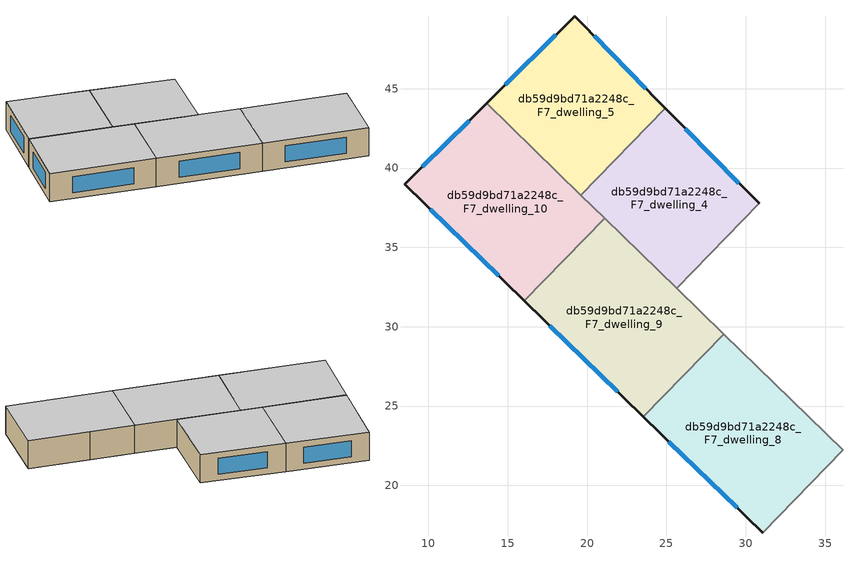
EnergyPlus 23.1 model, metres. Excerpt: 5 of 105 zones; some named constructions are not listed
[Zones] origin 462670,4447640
db59d9bd71a2248c_F7_dwelling_10
 floor to db59d9bd71a2248c_F6_dwelling_10 (EU_floor_Construction): 21.11,36.83 16.04,31.63 8.49,38.97 13.67,44.09 z21
 wall outside (EU_wall_Construction): 13.67,44.09 8.49,38.97 16.04,31.63 z21:24
 wall to db59d9bd71a2248c_F7_dwelling_9 (EU_wall_Construction): 16.04,31.63 21.11,36.83 z21:24
 wall to db59d9bd71a2248c_F7_dwelling_5 (EU_wall_Construction): 19.61,38.3 13.67,44.09 z21:24
 wall to db59d9bd71a2248c_F7_dwelling_4 (EU_wall_Construction): 21.11,36.84 19.61,38.3 z21:24
 window (EU_Window_Construction): 10.11,37.4 14.43,33.2 / 12.56,42.99 9.6,40.07 z21.64:23.36
 ceiling to db59d9bd71a2248c_F8_dwelling_10 (EU_floor_Construction): 16.04,31.63 21.11,36.83 13.67,44.09 8.49,38.97 z24
db59d9bd71a2248c_F7_dwelling_4
 floor to db59d9bd71a2248c_F6_dwelling_4 (EU_floor_Construction): 24.93,43.76 30.83,37.77 25.63,32.43 19.61,38.3 z21
 wall outside (EU_wall_Construction): 30.83,37.77 24.93,43.76 z21:24
 wall to db59d9bd71a2248c_F7_dwelling_3 (EU_wall_Construction): 25.63,32.43 30.83,37.77 z21:24
 wall to db59d9bd71a2248c_F7_dwelling_5 (EU_wall_Construction): 24.93,43.76 19.61,38.3 z21:24
 wall to db59d9bd71a2248c_F7_dwelling_9 (EU_wall_Construction): 21.11,36.84 25.63,32.43 z21:24
 window (EU_Window_Construction): 29.57,39.05 26.19,42.48 z21.64:23.36
 ceiling to db59d9bd71a2248c_F8_dwelling_4 (EU_floor_Construction): 25.63,32.43 30.83,37.77 24.93,43.76 19.61,38.3 z24
db59d9bd71a2248c_F7_dwelling_5
 floor to db59d9bd71a2248c_F6_dwelling_5 (EU_floor_Construction): 19.21,49.57 24.93,43.76 19.61,38.3 13.67,44.09 z21
 wall outside (EU_wall_Construction): 24.93,43.76 19.21,49.57 13.67,44.09 z21:24
 window (EU_Window_Construction): 18.02,48.39 14.85,45.26 / 23.71,45.01 20.44,48.32 z21.64:23.36
 ceiling to db59d9bd71a2248c_F8_dwelling_5 (EU_floor_Construction): 19.61,38.3 24.93,43.76 19.21,49.57 13.67,44.09 z24
db59d9bd71a2248c_F7_dwelling_8
 floor to db59d9bd71a2248c_F6_dwelling_8 (EU_floor_Construction): 36.13,22.21 31.07,17.02 23.55,24.33 28.62,29.53 z21
 wall outside (EU_wall_Construction): 23.55,24.33 31.07,17.02 z21:24
 wall to db59d9bd71a2248c_F7_dwelling_7 (EU_wall_Construction): 31.07,17.02 36.13,22.21 z21:24
 wall to db59d9bd71a2248c_F7_dwelling_9 (EU_wall_Construction): 28.62,29.53 23.55,24.33 z21:24
 wall to db59d9bd71a2248c_F7_dwelling_2 (EU_wall_Construction): 36.13,22.21 31.8,26.42 z21:24
 wall to db59d9bd71a2248c_F7_dwelling_3 (EU_wall_Construction): 31.8,26.42 28.62,29.53 z21:24
 window (EU_Window_Construction): 25.16,22.76 29.46,18.58 z21.64:23.36
 ceiling to db59d9bd71a2248c_F8_dwelling_8 (EU_floor_Construction): 31.07,17.02 36.13,22.21 28.62,29.53 23.55,24.33 z24
db59d9bd71a2248c_F7_dwelling_9
 floor to db59d9bd71a2248c_F6_dwelling_9 (EU_floor_Construction): 28.62,29.53 23.55,24.33 16.04,31.63 21.11,36.83 z21
 wall outside (EU_wall_Construction): 16.04,31.63 23.55,24.33 z21:24
 wall to db59d9bd71a2248c_F7_dwelling_3 (EU_wall_Construction): 28.62,29.53 25.63,32.43 z21:24
 window (EU_Window_Construction): 17.65,30.07 21.94,25.89 z21.64:23.36
 ceiling to db59d9bd71a2248c_F8_dwelling_9 (EU_floor_Construction): 23.55,24.33 28.62,29.53 21.11,36.83 16.04,31.63 z24
[SCHEDULE:FILE] Column Number=1; Rows to Skip at Top=0; Number of Hours of Data=8760; Column Separator=Comma; Interpolate to Timestep=No; Minutes per Item=60; Adjust Schedule for Daylight Savings=Yes
Name | File
EU_Step8_GainSchedule_db59d9bd71a2248c_F7_dwelling_5_f000 | ../../schedules/db59d9bd71a2248c/db59d9bd71a2248c_F7_dwelling_5_f000_gain.csv
EU_Step8_GainSchedule_db59d9bd71a2248c_F7_dwelling_6_f000 | ../../schedules/db59d9bd71a2248c/db59d9bd71a2248c_F7_dwelling_6_f000_gain.csv
EU_Step8_GainSchedule_db59d9bd71a2248c_F7_dwelling_7_f000 | ../../schedules/db59d9bd71a2248c/db59d9bd71a2248c_F7_dwelling_7_f000_gain.csv
EU_Step8_GainSchedule_db59d9bd71a2248c_F7_dwelling_8_f000 | ../../schedules/db59d9bd71a2248c/db59d9bd71a2248c_F7_dwelling_8_f000_gain.csv
EU_Step8_GainSchedule_db59d9bd71a2248c_F7_dwelling_9_f000 | ../../schedules/db59d9bd71a2248c/db59d9bd71a2248c_F7_dwelling_9_f000_gain.csv
EU_Step8_GainSchedule_db59d9bd71a2248c_F7_dwelling_10_f000 | ../../schedules/db59d9bd71a2248c/db59d9bd71a2248c_F7_dwelling_10_f000_gain.csv
EU_Step8_GainSchedule_db59d9bd71a2248c_F8_dwelling_0_f000 | ../../schedules/db59d9bd71a2248c/db59d9bd71a2248c_F8_dwelling_0_f000_gain.csv
EU_Step8_GainSchedule_db59d9bd71a2248c_F8_dwelling_1_f000 | ../../schedules/db59d9bd71a2248c/db59d9bd71a2248c_F8_dwelling_1_f000_gain.csv
EU_Step8_GainSchedule_db59d9bd71a2248c_F8_dwelling_2_f000 | ../../schedules/db59d9bd71a2248c/db59d9bd71a2248c_F8_dwelling_2_f000_gain.csv
EU_Step8_GainSchedule_db59d9bd71a2248c_F8_dwelling_3_f000 | ../../schedules/db59d9bd71a2248c/db59d9bd71a2248c_F8_dwelling_3_f000_gain.csv
EU_Step8_GainSchedule_db59d9bd71a2248c_F8_dwelling_4_f000 | ../../schedules/db59d9bd71a2248c/db59d9bd71a2248c_F8_dwelling_4_f000_gain.csv
EU_Step8_GainSchedule_db59d9bd71a2248c_F8_dwelling_5_f000 | ../../schedules/db59d9bd71a2248c/db59d9bd71a2248c_F8_dwelling_5_f000_gain.csv
EU_Step8_GainSchedule_db59d9bd71a2248c_F8_dwelling_6_f000 | ../../schedules/db59d9bd71a2248c/db59d9bd71a2248c_F8_dwelling_6_f000_gain.csv
EU_Step8_GainSchedule_db59d9bd71a2248c_F8_dwelling_7_f000 | ../../schedules/db59d9bd71a2248c/db59d9bd71a2248c_F8_dwelling_7_f000_gain.csv
EU_Step8_GainSchedule_db59d9bd71a2248c_F8_dwelling_8_f000 | ../../schedules/db59d9bd71a2248c/db59d9bd71a2248c_F8_dwelling_8_f000_gain.csv
EU_Step8_GainSchedule_db59d9bd71a2248c_F8_dwelling_9_f000 | ../../schedules/db59d9bd71a2248c/db59d9bd71a2248c_F8_dwelling_9_f000_gain.csv
EU_Step8_GainSchedule_db59d9bd71a2248c_F8_dwelling_10_f000 | ../../schedules/db59d9bd71a2248c/db59d9bd71a2248c_F8_dwelling_10_f000_gain.csv
